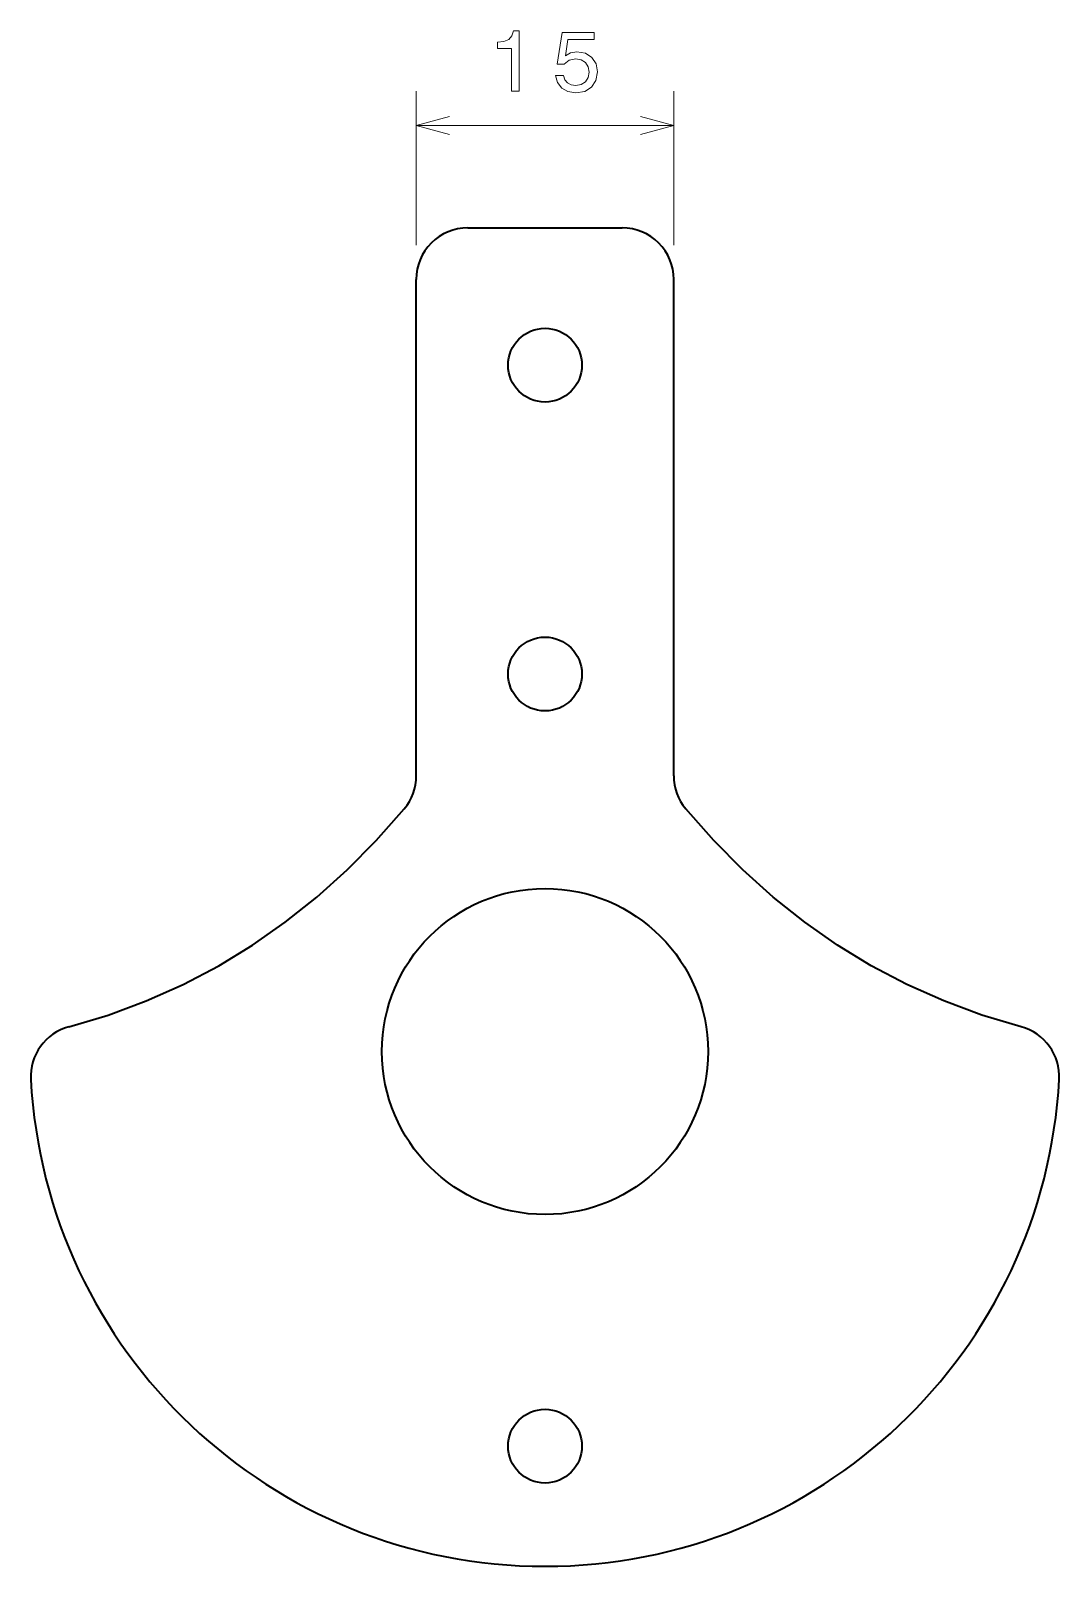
# Model space of a CAD drawing. Extents: x 123.6 to 183.5, y 58 to 147.5.
import ezdxf

# ---------------------------------------------------------------- set-up
doc = ezdxf.new("R2010")
doc.units = 0

msp = doc.modelspace()

# ---------------------------------------------------------------- linework, layer by layer
at = {"color": 7, "lineweight": 13, "ltscale": 0.224168}
for p, q in [((146.039719, 134.998581), (146.039719, 143.965302)), ((161.039719, 134.998581), (161.039719, 143.965302))]:
    msp.add_line(p, q, dxfattribs=at)
at = {"color": 7, "lineweight": 13, "ltscale": 0.375}
msp.add_line((146.039719, 141.965302), (161.039719, 141.965302), dxfattribs=at)
at = {"color": 7, "lineweight": 35, "ltscale": 0.225}
msp.add_line((149.039719, 135.998581), (158.039719, 135.998581), dxfattribs=at)
at = {"color": 7, "lineweight": 35}
for p, q in [((146.039719, 104.067162), (146.039719, 132.998581)), ((161.039719, 104.067162), (161.039719, 132.998581))]:
    msp.add_line(p, q, dxfattribs=at)
at = {"color": 7, "lineweight": 13}
for points in [[(151.580933, 143.965302), (152.039856, 143.965302), (152.039856, 147.490524), (151.69693, 147.490524), (151.60614, 147.182892), (151.424591, 146.97612), (151.147217, 146.855072), (150.763931, 146.814728), (150.763931, 146.456665), (151.580933, 146.456665)], [(154.157013, 144.878128), (154.26796, 144.464584), (154.515076, 144.141815), (154.878189, 143.940094), (155.342163, 143.864441), (155.851532, 143.955231), (156.249954, 144.202332), (156.502106, 144.595703), (156.597931, 145.100037), (156.512192, 145.569061), (156.270126, 145.93721), (155.891876, 146.17424), (155.402679, 146.259979), (155.024445, 146.199463), (154.731934, 146.033035), (154.873154, 146.97612), (156.406296, 146.97612), (156.406296, 147.389664), (154.535248, 147.389664), (154.257874, 145.533752), (154.661331, 145.533752), (154.953842, 145.770782), (155.327042, 145.856522), (155.649811, 145.801041), (155.896927, 145.639664), (156.053268, 145.392548), (156.108734, 145.074814), (156.053268, 144.757095), (155.891876, 144.509979), (155.64476, 144.353638), (155.327042, 144.298157), (155.059753, 144.333466), (154.852982, 144.449463), (154.701675, 144.631012), (154.626038, 144.878128)]]:
    msp.add_lwpolyline(points, close=True, dxfattribs=at)
for points in [[(147.971573, 142.482941), (146.039719, 141.965302), (147.971573, 141.447662)], [(159.107864, 141.447662), (161.039719, 141.965302), (159.107864, 142.482941)]]:
    msp.add_lwpolyline(points, dxfattribs=at)
at = {"color": 7, "lineweight": 35}
for points in [[(125.80397, 89.434685), (128.093094, 90.123795), (130.312088, 90.947479), (132.460968, 91.905739), (134.539719, 92.998581), (136.508209, 94.199707), (138.409409, 95.529999), (140.243301, 96.989449), (142.009903, 98.578064), (143.709183, 100.295837), (145.341171, 102.142769)], [(181.275467, 89.434685), (178.986343, 90.123795), (176.767349, 90.947479), (174.618469, 91.905739), (172.539719, 92.998581), (170.571228, 94.199707), (168.670029, 95.529999), (166.836136, 96.989449), (165.069534, 98.578064), (163.370255, 100.295837), (161.738266, 102.142769)]]:
    msp.add_lwpolyline(points, dxfattribs=at)
for centre, radius in [((153.539719, 127.998581), 2.15), ((153.539719, 109.998581), 2.15), ((153.539719, 87.998581), 9.5), ((153.539719, 64.998581), 2.15)]:
    msp.add_circle(centre, radius, dxfattribs=at)
for centre, radius, start, end in [((149.039719, 132.998581), 3, 90.000003, 180.000005), ((158.039719, 132.998581), 3, 0, 90.000003), ((143.039719, 104.067162), 3, 320.098913, 360), ((164.039719, 104.067162), 3, 179.999995, 219.901086), ((126.57933, 86.536613), 3, 104.978314, 183.103906), ((180.500107, 86.536613), 3, 356.896089, 75.021685), ((153.539719, 87.998581), 30, 183.103906, 356.896089)]:
    msp.add_arc(centre, radius, start, end, dxfattribs=at)

doc.saveas('drawing.dxf')
